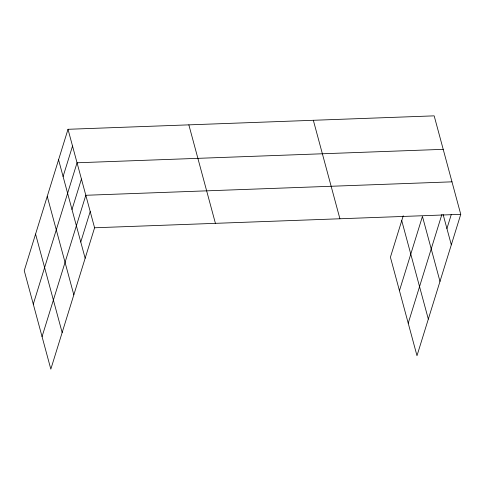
<?xml version="1.0" encoding="UTF-8"?>
<svg xmlns="http://www.w3.org/2000/svg" width="485" height="485" viewBox="0 0 485 485"><rect width="100%" height="100%" fill="white"/><g stroke="black" fill="none" stroke-linecap="round" stroke-linejoin="round"><path stroke-width="0.73" d="M68.009 129.295L24.25 270.666L50.828 369.146L94.587 227.774L68.009 129.295L434.172 115.854L460.75 214.334L416.991 355.705L390.413 257.226L403.253 215.746M63.092 176.522L72.532 146.04M33.283 304.15L77.048 162.778L443.211 149.338M71.992 209.514L81.431 179.026M42.056 336.651L85.815 195.279L451.978 181.833M80.765 242.015L90.204 211.527M399.446 290.709L422.447 216.413L439.986 281.409M408.218 323.204L441.877 214.473M446.928 228.568L451.317 214.388M94.587 227.774L460.75 214.334M443.114 214.443L451.311 244.822M401.738 220.633L428.316 319.112M313.34 120.286L339.918 218.771M188.847 124.857L215.419 223.342M58.576 159.783L85.148 258.262M47.245 196.376L73.823 294.856M35.575 234.073L62.153 332.558"/></g></svg>
